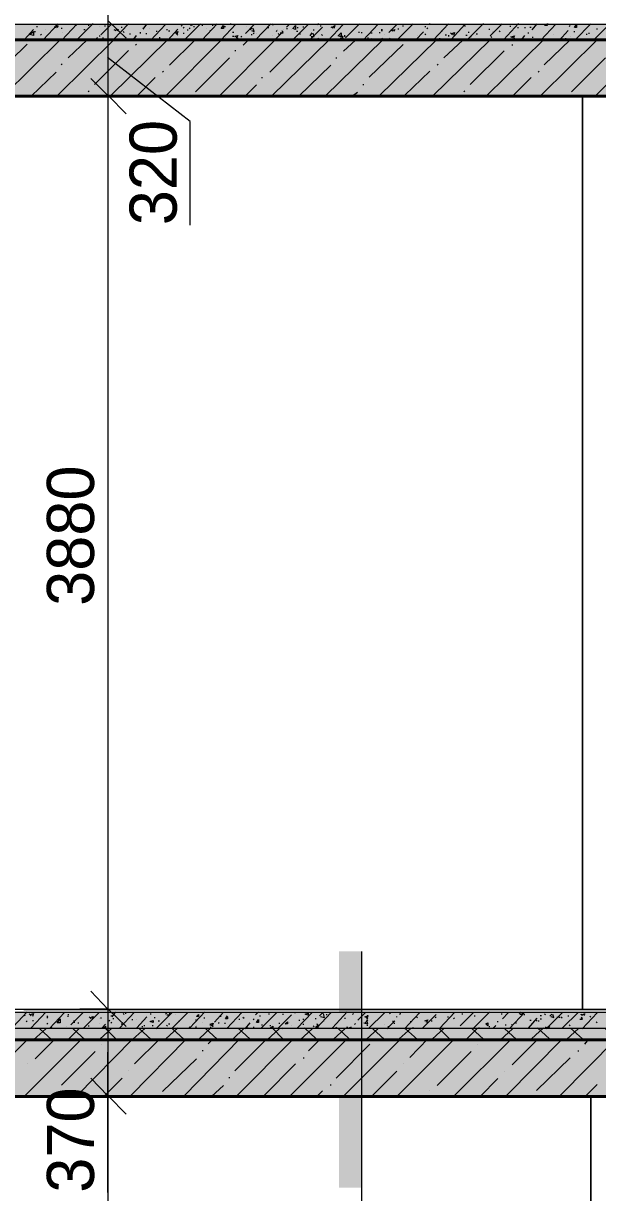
# Model space of a CAD drawing. Header units: millimetres. Extents: x -136833 to 49383, y -8033 to 344618.
# Drawn here: x -14757 to -12317, y 6062 to 11030 of the extents above; entities that cross this region are included whole.
import ezdxf

# ---------------------------------------------------------------- set-up
doc = ezdxf.new("R2010")
doc.units = ezdxf.units.MM
doc.layers.add('PDF _Геометрия', color=7, linetype='Continuous', true_color=0x1d1d1d)
doc.layers.add('PDF _Сплошная заливка', color=7, linetype='Continuous', true_color=0xffffff)
doc.layers.add('PDF _Текст', color=7, linetype='Continuous')

msp = doc.modelspace()

# ---------------------------------------------------------------- hatches: boundary and pattern name
at = {"layer": 'PDF _Сплошная заливка', "transparency": 33554559}
h = msp.add_hatch(color=256, dxfattribs=at)
h.paths.add_polyline_path([(-93497.20220924454, 10725.48904015156), (-93497.20220924454, 10959.75399486602), (-103545.282744791, 10959.75399486602), (-103545.282744791, 10725.48904015156)])
h.paths.add_polyline_path([(-5796.461175737481, 10725.48904015156), (-5796.461175737495, 10959.75399486602), (-26352.24833949412, 10959.75399486602), (-26352.24833949412, 10725.48904015156)])
h.paths.add_polyline_path([(-26398.81210778105, 10725.48904015156), (-26398.81210778105, 10959.75399486602), (-26648.56322859276, 10959.75399486602), (-26648.56322859276, 10725.48904015156)])
h.paths.add_polyline_path([(-77398.8375915002, 10725.48904015156), (-77398.8375915002, 10959.75399486602), (-79968.31098696977, 10959.75399486602), (-79968.31098696977, 10725.48904015156)])
h = msp.add_hatch(color=256, dxfattribs=at)
h.paths.add_polyline_path([(-90915.02960424215, 6475.486916508305), (-90915.02960424215, 6713.811824829018), (-103545.282744791, 6713.811824829018), (-103545.282744791, 6475.486916508305)])
h.paths.add_polyline_path([(-5796.461175737481, 6475.486916508305), (-5796.461175737495, 6713.811824829018), (-26352.24833949412, 6713.811824829018), (-26352.24833949412, 6475.486916508305)])
h.paths.add_polyline_path([(-26398.81210778105, 6475.486916508305), (-26398.81210778105, 6713.811824829018), (-50899.8203663938, 6713.811824829018), (-50899.8203663938, 6475.486916508305)])
h.paths.add_polyline_path([(-50950.617204525, 6475.486916508305), (-50950.617204525, 6713.811824829018), (-77648.5887123119, 6713.811824829018), (-77648.5887123119, 6475.486916508305)])
h.paths.add_polyline_path([(-79718.55986615806, 6475.486916508305), (-79718.55986615806, 6713.811824829018), (-80167.26526965029, 6713.811824829018), (-80167.26526965029, 6475.486916508305)])
h.paths.add_polyline_path([(-80366.21955233079, 6475.486916508305), (-80366.21955233079, 6713.811824829018), (-82698.64103652147, 6713.811824829018), (-82698.64103652147, 6475.486916508305)])
h.paths.add_polyline_path([(-82897.59531920198, 6475.486916508305), (-82897.59531920198, 6713.811824829018), (-83397.0975608254, 6713.811824829018), (-83397.0975608254, 6475.486916508305)])

# ---------------------------------------------------------------- linework, layer by layer
at = {"layer": 'PDF _Геометрия', "color": 7, "lineweight": 9}
for points in [[(-14398.37561061249, 19481.86737109173), (-14398.37561061249, 19122.01296553722), (-14398.37561061249, 18542.1067494485), (-14398.37561061249, 15841.27681502598), (-14398.37561061249, 15240.15517288508), (-14398.37561061249, 14922.65332923824), (-14398.37561061249, 14342.75067742715), (-14398.37561061249, 11641.91718601589), (-14398.37561061249, 11040.79553658609), (-14398.37561061249, 10723.36487644737), (-14398.37561061249, 6841.507083795233), (-14398.37561061249, 6473.203517996056), (-14398.37561061249, 3222.057220573687)], [(-17691.74316777036, 10958.20258426342), (-8844.40926445859, 10958.20258426342), (-8844.40926445859, 14920.58520309726), (-11841.33251712135, 14920.58520309726)], [(-8844.40926445859, 11025.8784398766), (-17691.74316777036, 11025.8784398766)], [(-14047.41407215095, 10173.25260315771), (-14047.41407215095, 10613.48546804276), (-14399.04350862979, 10884.40733177868)], [(-12046.93330292017, 10722.2285155843), (-12046.93330292017, 6713.368080518793), (-14794.23062071243, 6713.368080518793)], [(-14755.38412189177, 6839.774815874042), (-12380.34676445862, 6839.774815874042), (-12380.34676445862, 10721.67126576134), (-12380.34676445862, 6839.774815874042)], [(-12380.34676445862, 10721.67126576134), (-14755.38412189177, 10721.67126576134)], [(-14398.37561061249, 10723.36487644737), (-14517.18344408248, 10723.36487644737)], [(-14398.87002498837, 10723.60698317693), (-14293.08714907402, 10723.60698317693)], [(-12379.84896656859, 10721.36979467559), (-12362.79868753554, 10721.36979467559)], [(-12365.89581113581, 6841.052445730881), (-12082.02945676631, 6841.052445730881), (-12082.02945676631, 10722.94682547316), (-12365.89581113581, 10722.94682547316)], [(-28817.1400719479, -4414.415257191413), (-13319.16887984326, -4414.415257191413), (-13319.16887984326, -2412.357252406582), (-13319.16887984326, 7087.154174144213)], [(-12046.93330292017, 6713.368080518793), (-12046.93330292017, 6759.897995386224), (-12046.93330292017, 6827.616797725233), (-12046.93330292017, 6840.327231271252), (-14794.23062071243, 6840.327231271252)], [(-12046.93330292017, 6827.616797725233), (-14794.23062071243, 6827.616797725233)], [(-14398.37561061249, 6841.507083795233), (-14517.18344408248, 6841.507083795233)], [(-14398.87002498837, 6841.814304738763), (-14293.08714907402, 6841.814304738763)], [(-12362.79868753554, 6839.365692570646), (-12379.84896656859, 6839.365692570646)], [(-12046.93330292017, 6759.897995386224), (-14794.23062071243, 6759.897995386224)], [(-14398.37561061249, 6062.547397578107), (-14398.37561061249, 6507.092684415219), (-14398.37561061249, 6659.433781341565)], [(-12345.25061061248, 3338.090796730204), (-12345.25061061248, 6470.728521000775), (-12345.25061061248, 3338.090796730204), (-17692.11041565156, 3338.090796730204)], [(-12345.25061061248, 6470.728521000775), (-14593.44061833373, 6470.728521000775)], [(-14398.37561061249, 6473.203517996056), (-14517.18344408248, 6473.203517996056)], [(-14398.87002498837, 6473.547687894764), (-14293.08714907402, 6473.547687894764)]]:
    msp.add_lwpolyline(points, dxfattribs=at)
at = {"layer": 'PDF _Геометрия', "lineweight": 9}
for points in [[(-14527.54429235734, 10961.56498326271), (-14459.79387984326, 11029.31538849166)], [(-14374.0970077816, 10961.05263146599), (-14310.6352259971, 11028.7456728319)], [(-14047.41463653692, 11023.92888391834), (-14038.6400336894, 11023.92888391834), (-14038.6400336894, 11028.16982315787)], [(-13997.01473070589, 10960.76676311772), (-13933.35157215095, 11028.45308700281)], [(-13876.32316537488, 11029.59246532229), (-13871.93330292018, 11025.34559338908)], [(-13769.01149340434, 10960.96592382931), (-13705.22657215095, 11028.71011368227)], [(-13700.84885134954, 11024.30068068741), (-13696.4525336894, 11028.5538048933)], [(-13507.82710592166, 11025.22916741073), (-13503.42368753556, 11029.48915371943)], [(-13387.51215731044, 10969.16547735068), (-13327.94291830478, 11028.44743167209)], [(-13167.61026775406, 10960.99149930093), (-13099.81791830478, 11028.71189459138)], [(-13029.62561061248, 11025.43366581129), (-13029.62561061248, 11029.6313139429)], [(-13014.10484307504, 10960.41724461898), (-12950.65926445863, 11028.14248110734)], [(-12869.46133904353, 10962.18459305901), (-12801.50061061248, 11029.92169849818)], [(-12773.54004808651, 10977.59368222932), (-12722.53426445863, 11028.37568881418)], [(-12715.94492263453, 10961.6428733767), (-12652.34195676632, 11029.39166165478)], [(-12412.7230277327, 10960.35984809016), (-12345.25061061248, 11028.12915660225)], [(-14752.04398487271, 10961.83754807099), (-14714.24099522788, 11004.14849876914)], [(-14709.82615699524, 10995.5473049735), (-14705.46695676634, 10995.5473049735)], [(-14701.05244129398, 11016.53919330238), (-14696.69291830481, 11016.53919330238)], [(-14683.50500989144, 10980.00876044553), (-14679.14484138171, 10984.22690565145)], [(-14672.25508732979, 10959.80139823764), (-14608.95253368941, 11027.54486845743)], [(-14661.59676445865, 11003.17234885606), (-14661.59676445865, 11003.17234885606)], [(-14626.45853593296, 11017.29346440983), (-14617.72657215095, 11013.07313347466)], [(-14622.08899998257, 11025.36467143923), (-14617.72657215095, 11025.36467143923)], [(-14621.32313977196, 11014.81188156798), (-14608.95253368941, 11019.10357481703), (-14613.3152842813, 11010.59123838577)], [(-14595.76785287875, 11010.27612843295), (-14591.40445676632, 11010.27612843295)], [(-14593.33088980232, 10958.25043050438), (-14529.98618753557, 11026.03190014113)], [(-14591.40445676632, 10993.31998987124), (-14591.40445676632, 10993.31998987124)], [(-14534.35184296989, 11024.06948156415), (-14529.98618753557, 11024.06948156415)], [(-14499.25698016482, 11004.18267930093), (-14494.89003368941, 11004.18267930093)], [(-14481.7095487623, 11023.11931061544), (-14477.34195676635, 11023.11931061544)], [(-14433.47176445863, 11018.03175274066), (-14433.47176445863, 11018.03175274066)], [(-14427.48630667968, 10981.18766028818), (-14380.82753368941, 11027.76812422835)], [(-14411.51982315216, 11019.79596947983), (-14407.14964907402, 11019.79596947983)], [(-14372.03015589529, 11004.3869503414), (-14363.27945676632, 11000.15756424218)], [(-14366.90256486059, 11001.9125938364), (-14354.50541830479, 11006.14229218264), (-14358.87752894455, 10997.68289549015)], [(-14341.33009754203, 11014.26366533892), (-14336.95734138171, 11014.26366533892)], [(-14332.55638184077, 10995.23942628604), (-14328.18330292018, 10991.00879119869)], [(-14306.23523473697, 10986.23306161464), (-14301.86118753557, 10986.23306161464)], [(-14292.31947818397, 10958.03315628453), (-14275.53907215093, 10979.19569913236)], [(-14262.36665623063, 10991.55725243066), (-14257.99099522787, 10991.55725243066)], [(-14262.36665623063, 10989.6616038396), (-14257.99099522787, 10989.6616038396)], [(-14249.21695676632, 11012.9566342573), (-14249.21695676632, 11012.9566342573)], [(-14248.45547562401, 11006.06298853553), (-14231.66887984326, 11027.23333755926)], [(-14236.04550912684, 10987.23064124141), (-14231.66887984326, 10987.23064124141)], [(-14222.89484138171, 11010.16920309973), (-14222.89484138171, 11010.16920309973)], [(-14216.24861272666, 10957.99336773133), (-14152.70253368941, 11025.70500339966)], [(-14192.17693062048, 10996.75099474218), (-14187.79868753557, 10996.75099474218)], [(-14148.30835211417, 11004.39860291311), (-14143.92849522787, 11004.39860291311)], [(-14142.43871349028, 10959.31342883764), (-14100.05830292018, 11005.86123067573)], [(-14139.53463641289, 10998.07084657689), (-14135.15445676634, 10998.07084657689)], [(-14112.48198994917, 10991.24680464929), (-14100.05830292018, 10995.48555815958), (-14104.43977360782, 10982.76929762874)], [(-14108.82838344257, 10988.90621663461), (-14100.05830292018, 10980.50720369624)], [(-14091.28426445863, 11026.86748990316), (-14091.28426445863, 11026.86748990316)], [(-14086.89234220529, 11018.20188906759), (-14082.51022599712, 11022.44126707194)], [(-14078.11862650403, 11009.60709536834), (-14073.73618753557, 11013.84679292855)], [(-14078.11862650403, 10988.41577752741), (-14073.73618753557, 10988.41577752741)], [(-14071.55460131631, 10959.80417395478), (-14003.54387984326, 11027.52207753673)], [(-14060.57119510148, 11003.0951440483), (-14056.18811061248, 11003.0951440483)], [(-14051.79747940021, 11007.1499501652), (-14047.41407215095, 11011.3905771577)], [(-14043.02376369896, 11021.66561621758), (-14038.6400336894, 11025.82802089916)], [(-14034.25004799769, 11017.24129467906), (-14029.86599522787, 11017.24129467906)], [(-13999.15518519263, 11023.09970412647), (-13994.76984138173, 11023.09970412647)], [(-13977.22176445863, 11008.11186279004), (-13977.22176445863, 11008.11186279004)], [(-13964.06032238755, 10999.34517374624), (-13959.67368753556, 10999.34517374624)], [(-13955.28660668628, 11022.2875349667), (-13950.89964907402, 11022.2875349667)], [(-13918.09053317845, 10959.25652850813), (-13854.38522599709, 11026.98766458352)], [(-13902.64431247869, 11017.00224371561), (-13898.25541830479, 11017.00224371561)], [(-13867.54944967362, 10993.25768575301), (-13863.15926445863, 10993.25768575301)], [(-13813.52138225315, 10987.33166476881), (-13775.41887984324, 11025.4341671787)], [(-13810.5150336894, 11015.75271175987), (-13810.5150336894, 11015.75271175987)], [(-13792.98625649929, 11002.51529347357), (-13784.19291830479, 11011.0152822807)], [(-13788.58600836222, 10983.3187671673), (-13784.19291830479, 10983.3187671673)], [(-13787.87642885532, 11000.08259204775), (-13775.41887984324, 10995.83227807001), (-13779.81229266095, 11008.5044973234)], [(-13779.81229266095, 10985.42833296327), (-13775.41887984324, 10989.67863961387)], [(-13766.64484138173, 10987.16679756957), (-13766.64484138173, 10987.16679756957)], [(-13718.39628275207, 11011.92871727884), (-13714.00061061249, 11011.92871727884)], [(-13696.4525336894, 11026.27688233144), (-13696.4525336894, 11022.02376545751)], [(-13696.4525336894, 10979.72170624505), (-13696.4525336894, 10979.72170624505)], [(-13690.69288880975, 10957.82423343996), (-13661.35637984324, 10987.45440086121)], [(-13683.30141994702, 10996.26853948729), (-13678.90445676634, 11000.52228085529)], [(-13678.90445676634, 11002.79953774248), (-13678.90445676634, 11002.79953774248)], [(-13674.52770424575, 10987.68258077486), (-13670.13041830479, 10983.42852715982)], [(-13665.052703036, 10989.64072697213), (-13652.58234138171, 10989.64072697213), (-13656.98027284321, 10998.07846018149)], [(-13661.38537027291, 10987.29850422168), (-13652.58234138171, 10995.80786777454)], [(-13652.58234138171, 11002.33313829058), (-13652.58234138171, 11002.33313829058)], [(-13639.43284144068, 11008.55899607801), (-13635.03426445863, 11008.55899607801)], [(-13638.73333321759, 11014.49640884366), (-13626.2602259971, 11027.18444707045)], [(-13617.48618753556, 11005.90505143467), (-13617.48618753556, 11005.90505143467)], [(-13614.8336608199, 10957.95866440734), (-13547.29387984324, 11025.72068325933)], [(-13595.56426293436, 10996.94725528524), (-13591.16407215095, 10996.94725528524)], [(-13591.16407215095, 11009.63901734745), (-13591.16407215095, 11013.82421404406)], [(-13582.3900336894, 10986.37680242138), (-13582.3900336894, 10982.119626336)], [(-13569.24311583054, 11015.66035821621), (-13564.84195676632, 11015.66035821621)], [(-13540.96230760989, 10959.13845848059), (-13485.87561061246, 11014.15342525361)], [(-13538.55787646164, 10976.89857840398), (-13529.74580292018, 10989.60403050905)], [(-13533.45585394392, 10974.40745195816), (-13520.97176445863, 10974.40745195816), (-13525.37453732423, 10987.10666903393)], [(-13525.37453732423, 11002.086144582), (-13520.97176445863, 11002.086144582)], [(-13494.64964907401, 11020.82815244798), (-13494.64964907401, 11016.64674694988)], [(-13490.27967451913, 10982.57181789589), (-13485.87561061246, 10978.31120709311)], [(-13461.34472373582, 10957.44000311881), (-13398.1352259971, 11025.14293759903)], [(-13450.82395231073, 11015.59770707509), (-13442.00541830479, 11011.40728419836)], [(-13445.72462121585, 11013.10740376648), (-13433.23137984324, 11021.63237233648), (-13437.63738031154, 11008.91667389907)], [(-13424.45734138171, 10996.0708182197), (-13424.45734138171, 10996.0708182197)], [(-13411.31623320773, 10974.56001824183), (-13406.90926445862, 10978.74448838778)], [(-13393.7688018052, 10978.84534617198), (-13389.36118753556, 10978.84534617198)], [(-13332.35279189634, 10992.26346161784), (-13327.94291830478, 10992.26346161784)], [(-13319.16887984326, 10987.86754039083), (-13319.16887984326, 10992.13408388729)], [(-13312.26476351556, 10959.18476212932), (-13248.97657215093, 11026.97198440788)], [(-13279.71049768875, 10989.36334397279), (-13275.29868753556, 10989.36334397279)], [(-13244.61563488368, 10990.93557147899), (-13240.2025336894, 10990.93557147899)], [(-13235.84191918241, 11003.47102619862), (-13231.42849522787, 11003.47102619862)], [(-13235.84191918241, 10999.2732429059), (-13231.42849522787, 10999.2732429059)], [(-13222.65445676632, 10982.15109783983), (-13222.65445676632, 10982.15109783983)], [(-13203.88299398331, 10991.59910879275), (-13170.01022599709, 11025.39996467091)], [(-13196.39557227306, 11002.6571296142), (-13187.55830292017, 10998.45781137074)], [(-13191.30404630442, 11000.18082222919), (-13178.78426445862, 11004.45236167823), (-13183.19962497479, 10995.9883839989)], [(-13165.65219357227, 11006.35551952957), (-13161.23618753556, 11006.35551952957)], [(-13143.68811061248, 11016.80759856347), (-13143.68811061248, 11021.08038700064)], [(-13143.68811061248, 10984.91273750949), (-13143.68811061248, 10984.91273750949)], [(-13089.85268066439, 10960.14136510602), (-13055.9477259971, 10993.97433196145)], [(-13082.26984138171, 10979.48379747088), (-13082.26984138171, 10979.48379747088)], [(-13051.59388945581, 11016.93927176388), (-13047.17368753556, 11016.93927176388)], [(-13051.59388945581, 10985.38591723794), (-13047.17368753556, 10981.10969408338)], [(-13042.82017375453, 11006.36552504255), (-13038.39964907402, 11010.57006211854)], [(-13007.72531094946, 11026.81728278592), (-13003.30349522787, 11026.81728278592)], [(-12981.40416384567, 10996.72240544271), (-12976.98137984326, 10996.72240544271)], [(-12963.85673244314, 10981.76554067949), (-12959.43330292017, 10981.76554067949)], [(-12950.65926445863, 10979.30826466298), (-12950.65926445863, 10975.02860679101)], [(-12941.2249877697, 10989.72878707842), (-12933.11118753554, 10981.24748546817)], [(-12939.52323331188, 10961.39945407789), (-12880.46695676632, 11024.88207237086)], [(-12936.88347139301, 10987.27363265993), (-12924.33714907402, 10991.47495836893), (-12928.76186963807, 10978.78451009896)], [(-12880.46695676632, 11020.67921433796), (-12880.46695676632, 11016.3970584897)], [(-12876.11957543045, 10980.05485792536), (-12871.69291830478, 10980.05485792536)], [(-12867.34585972918, 10992.58511628635), (-12862.91887984324, 10992.58511628635)], [(-12832.25099692412, 10985.79844086181), (-12827.82272599709, 10985.79844086181)], [(-12779.60870271652, 11005.9577826393), (-12775.17849522785, 11005.9577826393)], [(-12762.06127131399, 10992.9285628684), (-12757.63041830478, 10992.9285628684)], [(-12735.74012421019, 10998.96322423477), (-12731.30830292017, 10994.67576018693)], [(-12687.43811061248, 11015.05059797949), (-12687.43811061248, 11019.26742205529)], [(-12656.7766828988, 11012.45446458526), (-12652.34195676632, 11012.45446458526)], [(-12626.0198413817, 11013.86386450951), (-12626.0198413817, 11009.6448914989)], [(-12612.90810439245, 10990.40977240952), (-12608.47176445863, 10990.40977240952)], [(-12604.13438869119, 11013.35077508799), (-12599.69772599709, 11013.35077508799)], [(-12594.84104048584, 11002.48677193552), (-12573.37561061248, 11027.86946249397)], [(-12558.09555298953, 10958.64303875171), (-12494.40926445863, 11026.40102866643)], [(-12542.71837878232, 11022.9463791194), (-12538.27945676631, 11027.233479844)], [(-12542.0929241167, 11022.80138249744), (-12529.50541830479, 11022.80138249744), (-12529.50541830479, 11027.0237324056)], [(-12538.27945676631, 11022.9463791194), (-12538.27945676631, 11022.9463791194)], [(-12503.18330292018, 10984.18021574372), (-12503.18330292018, 10984.18021574372)], [(-12479.54777565309, 10957.66682693159), (-12441.7650336894, 10999.97163561118)], [(-12437.43379036713, 11017.09709787046), (-12432.99099522785, 11021.32282467618)], [(-12415.44291830479, 10993.27437218168), (-12415.44291830479, 10997.50071296879)], [(-12362.79868753554, 10981.89512688657), (-12362.79868753554, 10986.11606634168)], [(-12354.02464907401, 10990.21766144568), (-12354.02464907401, 10985.91677077528)], [(-12333.80076519075, 10958.93287947483), (-12266.28426445863, 11026.60154371168)], [(-12318.92849522785, 11004.17433997247), (-12318.92849522785, 11008.40405765712)], [(-14884.4664745152, 10801.50614286046), (-14740.56311061249, 10941.19354728649)], [(-14841.76073647322, 10722.57690984073), (-14600.17849522787, 10959.63974146984)], [(-14613.36706157408, 10722.81591898592), (-14372.05349522787, 10959.90041147996)], [(-14566.23480864223, 10883.5635609105), (-14486.11599522787, 10959.74898488143)], [(-14521.21214907402, 10960.42728161353), (-14525.57812726861, 10964.6510472661)], [(-14521.21214907402, 10958.09496971117), (-14521.21214907402, 10962.31873536373)], [(-14446.61468595723, 10965.49300766312), (-14442.24580292018, 10969.71958353902)], [(-14433.47176445863, 10978.02573783656), (-14433.47176445863, 10973.79884971363)], [(-14420.29353885344, 10969.21473807807), (-14415.92368753557, 10969.21473807807)], [(-14407.14964907402, 10958.21491668692), (-14407.14964907402, 10958.21491668692)], [(-14384.97770771019, 10723.10318572591), (-14143.92849522787, 10960.13633571521)], [(-14319.40926445865, 10971.54765133904), (-14319.40926445865, 10971.54765133904)], [(-14279.91408763317, 10936.87773476931), (-14275.53907215093, 10941.11024333888)], [(-14179.02464907402, 10971.21710533555), (-14179.02464907402, 10966.98116204858)], [(-14152.92630721633, 10721.02052017372), (-13915.80349522787, 10958.06471665268)], [(-14135.88302492937, 10852.14661881778), (-14029.86599522787, 10957.94229958432)], [(-13959.67368753556, 10965.47375732585), (-13959.67368753556, 10965.47375732585)], [(-13924.51721551774, 10721.31341331485), (-13687.67849522788, 10958.37411075224)], [(-13898.25541830479, 10970.44705950759), (-13898.25541830479, 10970.44705950759)], [(-13867.54944967362, 10976.34044588852), (-13863.15926445863, 10976.34044588852)], [(-13858.77573397236, 10976.16786555427), (-13854.38522599709, 10976.16786555427)], [(-13858.06141503777, 10974.09374282418), (-13845.61118753557, 10978.27003680647), (-13850.00201827109, 10969.84593414985)], [(-13854.40000340494, 10971.74814733547), (-13845.61118753557, 10967.50749305949)], [(-13832.45458686857, 10971.41290086103), (-13828.06311061248, 10975.66134135331)], [(-13822.98785210085, 10937.05966143434), (-13801.74099522785, 10958.23497733089)], [(-13806.13343976474, 10964.75210682251), (-13801.74099522785, 10960.50273691301)], [(-13709.396931843, 10822.99461641952), (-13573.61599522785, 10958.48168639027)], [(-13700.51751806235, 10721.56782914083), (-13459.55349522785, 10958.63618990523)], [(-13595.56426293436, 10961.1365583133), (-13591.16407215095, 10965.3862525021), (-13591.16407215095, 10961.1365583133)], [(-13507.82710592166, 10963.68884550818), (-13503.42368753556, 10967.94883181688)], [(-13472.85156441299, 10721.78083015524), (-13231.42849522787, 10958.86235069945)], [(-13455.18481171409, 10966.87426022008), (-13450.77945676634, 10966.87426022008)], [(-13410.63212812461, 10968.17830031434), (-13398.1352259971, 10963.98634248418), (-13402.54251750647, 10976.69858564118)], [(-13406.95699023527, 10965.8956942221), (-13398.1352259971, 10974.35137797513)], [(-13396.23305830243, 10912.145539016), (-13345.49099522787, 10958.76561665088)], [(-13393.7688018052, 10976.49079221775), (-13389.36118753556, 10972.30570914225)], [(-13292.84676445865, 10970.4126328904), (-13292.84676445865, 10966.22417870229)], [(-13287.32288821985, 10800.91664632154), (-13143.68811061248, 10940.64549344551)], [(-13279.71049768875, 10961.99430025626), (-13275.29868753556, 10966.26240498789), (-13275.29868753556, 10961.99430025626)], [(-13244.45103695965, 10722.03588597359), (-13003.30349522787, 10959.12169400067)], [(-13240.26253434854, 10958.86235069945), (-13231.42849522787, 10967.32980731948)], [(-13200.74705637734, 10966.69553567914), (-13196.33234138171, 10962.42462072419)], [(-13191.97334067606, 10964.58998781844), (-13187.55830292017, 10964.58998781844)], [(-13108.59195676632, 10965.38000912778), (-13108.59195676632, 10961.10597170247)], [(-13047.17368753556, 10966.15010792617), (-13047.17368753556, 10966.15010792617)], [(-13016.78368922863, 10722.30888082277), (-12775.17849522785, 10959.40449274405)], [(-12990.17787954693, 10965.32721966462), (-12985.75541830478, 10965.32721966462)], [(-12969.7021908844, 10883.032316831), (-12889.24099522787, 10959.28374919756)], [(-12858.57214402793, 10975.51118724336), (-12854.1448413817, 10971.3001959906)], [(-12836.59676445863, 10977.46665385522), (-12836.59676445863, 10977.46665385522)], [(-12788.38241841779, 10959.57308556527), (-12783.95253368939, 10963.7793147108)], [(-12788.37175470067, 10722.53940329702), (-12547.05349522785, 10959.64315907516)], [(-12770.83498701526, 10974.17338436327), (-12766.40445676632, 10969.95933059267)], [(-12686.79503755922, 10974.82357955278), (-12678.66407215093, 10970.60645588069)], [(-12682.46289648161, 10972.37499121612), (-12669.8900336894, 10976.59242187834), (-12674.32411430133, 10968.16477802841)], [(-12678.66407215093, 10936.37117905287), (-12678.66407215093, 10940.58831011935)], [(-12674.32411430133, 10970.45403375177), (-12669.8900336894, 10966.16438397468)], [(-12638.59728011758, 10961.11952246258), (-12626.0198413817, 10978.05319011107)], [(-12595.36067298992, 10970.88275219817), (-12590.92368753554, 10970.88275219817)], [(-12577.8132415874, 10964.36938177484), (-12573.37561061248, 10960.15579747453)], [(-12559.96425059595, 10722.79696421531), (-12318.92849522785, 10959.89995794936)], [(-12543.39524984674, 10853.94366739253), (-12432.99099522785, 10959.7531731111)], [(-12472.52865317218, 10966.59732070369), (-12468.08714907401, 10966.59732070369)], [(-12454.98122176965, 10966.2455298485), (-12450.53907215093, 10966.2455298485)], [(-12432.99099522785, 10974.71686196562), (-12432.99099522785, 10974.71686196562)], [(-12423.59164078975, 10959.40578420393), (-12415.44291830479, 10963.63211758046), (-12415.44291830479, 10959.40578420393)], [(-12327.83871826623, 10720.76430437151), (-12090.80349522785, 10957.87208604884)], [(-14454.33424380094, 10770.52481395853), (-14310.6352259971, 10914.44465922448)], [(-14024.92597042253, 10739.57371234364), (-13880.7073413817, 10883.57072273768)], [(-13858.77573397236, 10914.95813954019), (-13854.38522599709, 10914.95813954019)], [(-13428.86366461027, 10884.07550613658), (-13424.45734138171, 10884.07550613658)], [(-12857.90933450936, 10770.00746751296), (-12713.76022599709, 10913.94000492615)], [(-12427.75681769442, 10739.06731547873), (-12283.8323413817, 10883.06424220938)], [(-14595.76785287875, 10853.60595425326), (-14591.40445676632, 10857.89828250909)], [(-13585.96797717254, 10721.4083048401), (-13450.77945676634, 10852.62913383302)], [(-12998.9515952482, 10853.11439107546), (-12994.52945676632, 10857.39248771226)], [(-14723.22065839448, 10720.59845496872), (-14617.72657215095, 10822.16351218873)], [(-14272.50901638504, 10724.09821266407), (-14196.57272599709, 10800.32683947773)], [(-14165.8557835167, 10822.71332280754), (-14161.47657215096, 10826.94989789201)], [(-13744.71742985587, 10800.8102293421), (-13740.3227259971, 10800.8102293421)], [(-13135.79801912968, 10724.83745069252), (-13029.62561061248, 10826.43780129653)], [(-12675.90865778751, 10723.59461195497), (-12599.69772599709, 10799.73328257541)], [(-12569.03952588612, 10822.19558371944), (-12564.60157215093, 10826.40947448454)], [(-14481.7095487623, 10739.47462546291), (-14477.34195676635, 10743.69995235065)], [(-13813.54478059139, 10722.78397082035), (-13766.64484138173, 10769.39051021024)], [(-13358.04655913232, 10721.54350441754), (-13336.71695676632, 10738.45636369745)], [(-13314.80536049382, 10769.86306681508), (-13310.39484138171, 10769.86306681508)], [(-12884.89329113174, 10738.97961623629), (-12880.46695676632, 10743.18247426921)], [(-14800.16145742238, 6767.371469161445), (-14740.56311061249, 6830.823804047995)], [(-14753.69473550157, 6817.633545158006), (-14749.33714907402, 6813.346931963099)], [(-14731.73924491405, 6822.024559611656), (-14723.01503368941, 6813.520409935864)], [(-14726.60061904568, 6819.367944152099), (-14714.24099522788, 6823.584840369881), (-14718.5998726965, 6810.934151716544)], [(-14724.87121901478, 6761.475489590835), (-14661.59676445865, 6829.259915269517)], [(-14657.18386278764, 6813.879495299479), (-14652.8227259971, 6809.660413352444)], [(-14657.18386278764, 6803.622998860773), (-14652.8227259971, 6807.913111866198)], [(-14645.94702148731, 6759.854775336179), (-14582.63041830481, 6827.613280727276)], [(-14569.44670577497, 6812.787278063829), (-14565.08234138171, 6812.787278063829)], [(-14565.08234138171, 6817.002371207011), (-14565.08234138171, 6821.2245756244)], [(-14554.64123561249, 6775.190912956949), (-14503.66407215096, 6826.018735176888)], [(-14501.23719479729, 6761.760855820266), (-14433.47176445863, 6829.533398034909)], [(-14477.3108648764, 6809.049342344896), (-14468.56791830481, 6800.598064075343)], [(-14472.18004413426, 6806.408060114502), (-14459.79387984326, 6810.634011496323), (-14464.16211735978, 6797.956157350879)], [(-14468.56791830481, 6806.57372030703), (-14468.56791830481, 6806.57372030703)], [(-14429.06725455468, 6805.688703170649), (-14424.6977259971, 6805.688703170649)], [(-14385.19867604837, 6813.279462486626), (-14380.82753368941, 6813.279462486626)], [(-14380.04748330395, 6809.397534169707), (-14363.27945676632, 6830.54446466575)], [(-14347.78894193908, 6761.19736590007), (-14284.31311061248, 6828.905400845114)], [(-14332.55638184077, 6823.077368378988), (-14328.18330292018, 6818.846733291633)], [(-14323.78266613951, 6825.41068826496), (-14319.40926445865, 6825.41068826496)], [(-14274.00246123043, 6762.56184253532), (-14231.66887984326, 6809.129486428084)], [(-14218.49807772427, 6821.479345883844), (-14214.12080292018, 6821.479345883844)], [(-14200.95064632175, 6805.935506645164), (-14196.57272599709, 6805.935506645164)], [(-14194.32105659659, 6757.927561088855), (-14126.38041830479, 6825.725513742999)], [(-14152.69534551802, 6820.07759458929), (-14143.92849522787, 6828.551979139486)], [(-14147.5744830404, 6817.386504634801), (-14135.15445676634, 6817.386504634801), (-14135.15445676634, 6825.861513679077)], [(-14124.16879643644, 6761.451713810687), (-14056.18811061248, 6829.218241364367)], [(-14108.83234138173, 6819.326366141267), (-14108.83234138173, 6819.326366141267)], [(-14049.6308623909, 6762.463880234415), (-13985.99580292018, 6830.198898577451)], [(-13945.08997140544, 6786.24670997898), (-13907.02945676634, 6828.624325456944)], [(-13920.19174388122, 6811.831816199813), (-13915.80349522787, 6811.831816199813)], [(-13889.48137984324, 6809.512632177962), (-13889.48137984324, 6801.091618387137), (-13898.26696548038, 6801.091618387137), (-13889.48137984324, 6813.758879617103)], [(-13891.78246733596, 6759.290770958584), (-13828.06311061248, 6827.03684443074)], [(-13823.68087116728, 6808.100760797625), (-13819.28907215095, 6803.859171358245)], [(-13770.33018230971, 6817.768591939596), (-13757.87080292018, 6830.521392701835)], [(-13753.49114555716, 6813.341027099274), (-13749.09676445863, 6813.341027099274)], [(-13746.36995289809, 6761.138168110133), (-13678.90445676634, 6828.897272257774)], [(-13714.00061061249, 6822.907820088109), (-13714.00061061249, 6818.655327708252)], [(-13672.51232751906, 6762.365079318449), (-13617.48618753556, 6817.391219301936)], [(-13652.58234138171, 6817.469529572855), (-13652.58234138171, 6821.645418704881)], [(-13604.33797863561, 6827.259821238368), (-13599.93811061249, 6827.259821238368)], [(-13592.88586510664, 6760.567664604691), (-13529.74580292018, 6828.339628035855)], [(-13510.28765724853, 6763.187233948728), (-13450.77945676634, 6826.74205516014)], [(-13498.36336085267, 6812.946397809247), (-13485.87561061246, 6825.656499993219)], [(-13493.99463159223, 6810.296155973795), (-13477.10157215095, 6806.035232923969), (-13481.50595881788, 6823.007189641977)], [(-13468.3275336894, 6821.018225926477), (-13468.3275336894, 6816.828731367769)], [(-13443.80590488638, 6762.415266459947), (-13380.58714907401, 6830.192720836179)], [(-13398.1352259971, 6812.918096480725), (-13398.1352259971, 6812.918096480725)], [(-13358.67393900015, 6818.740941825225), (-13354.2650336894, 6822.927250759873)], [(-13335.45643242821, 6794.721645280412), (-13301.62080292017, 6828.564461792836)], [(-13305.35464885093, 6809.668794381822), (-13292.84676445865, 6813.936274619385), (-13297.25792909127, 6801.205679782587)], [(-13301.67628125419, 6807.240497942626), (-13292.84676445865, 6798.777383343383)], [(-13292.84676445865, 6811.507978180199), (-13292.84676445865, 6815.696432368309)], [(-13290.37747369372, 6759.271131317209), (-13222.65445676632, 6826.986956507099)], [(-13200.74705637734, 6822.181515909589), (-13196.33234138171, 6826.452430864555)], [(-13170.01022599709, 6807.218789737176), (-13170.01022599709, 6811.418729325192)], [(-13156.878477871, 6819.557920209908), (-13152.46214907401, 6828.030942604092)], [(-13136.87657502113, 6758.685272699719), (-13073.49580292017, 6826.420501819915)], [(-13086.68875226086, 6809.663016228561), (-13082.26984138171, 6805.388042062131)], [(-13062.29948390176, 6759.712029804673), (-13003.30349522787, 6818.931274048703)], [(-13007.72531094946, 6804.477544429053), (-13003.30349522787, 6808.683309465626)], [(-12987.79661480087, 6760.531451304737), (-12924.33714907402, 6828.27151164467)], [(-12985.75541830478, 6829.552680838288), (-12985.75541830478, 6829.552680838288)], [(-12955.08301674186, 6809.414788189318), (-12950.65926445863, 6809.414788189318)], [(-12900.75221071865, 6771.673144825146), (-12845.37080292017, 6826.686783154909)], [(-12893.667006833, 6821.508154770588), (-12889.24099522787, 6821.508154770588)], [(-12843.15408062788, 6762.371933839527), (-12775.17849522785, 6830.123847361195)], [(-12841.0247126254, 6813.815349048738), (-12836.59676445863, 6813.815349048738)], [(-12726.96640850892, 6822.40550706928), (-12722.53426445863, 6822.40550706928)], [(-12721.35239091939, 6800.702138822518), (-12696.21214907401, 6826.138395156549)], [(-12689.63669436034, 6761.843547530028), (-12626.0198413817, 6829.534890118287)], [(-12648.00296719754, 6821.486672321708), (-12643.56791830479, 6829.916163932986)], [(-12647.37040339038, 6821.251725889512), (-12634.79387984324, 6821.251725889512), (-12639.22925149625, 6829.76129067469)], [(-12630.45553579497, 6818.655151687582), (-12626.0198413817, 6818.655151687582)], [(-12560.26581018484, 6815.431557384106), (-12555.8275336894, 6815.431557384106)], [(-12542.71837878232, 6821.72817846457), (-12538.27945676631, 6817.506135547091)], [(-12535.49099168681, 6758.638476650341), (-12468.08714907401, 6826.411241530169)], [(-12520.09955293855, 6812.764424170819), (-12511.9573413817, 6821.210344545257)], [(-12515.77355429828, 6810.174840795472), (-12503.18330292018, 6805.958804776888), (-12507.62351597726, 6818.62137515075)], [(-12490.07608457471, 6808.034468405777), (-12485.63522599709, 6808.034468405777)], [(-12481.30236887345, 6807.818664804666), (-12476.86118753554, 6807.818664804666)], [(-12472.52865317218, 6809.448157914904), (-12468.08714907401, 6805.230896037197)], [(-12465.33786942731, 6762.075011558186), (-12397.8948413817, 6829.822035439033)], [(-12441.7650336894, 6815.615860008157), (-12441.7650336894, 6811.318091808124)], [(-12392.94982847899, 6799.82288165991), (-12380.34676445862, 6799.82288165991), (-12384.79149615951, 6808.270769522579)], [(-12389.12080292015, 6821.1604470353), (-12389.12080292015, 6821.1604470353)], [(-12388.4978545538, 6821.02586095155), (-12380.34676445862, 6816.798292201703)], [(-12388.4978545538, 6797.44849210721), (-12380.34676445862, 6805.90362219418)], [(-12384.17670520618, 6818.445025751175), (-12371.57272599709, 6822.665658741485), (-12376.01778045825, 6814.14475957484)], [(-12382.70736449509, 6758.091951739388), (-12318.92849522785, 6825.803590057146)], [(-12376.01778045825, 6822.665658741485), (-12371.57272599709, 6822.665658741485)], [(-12349.69663335444, 6811.812537635985), (-12345.25061061248, 6807.583748338248)], [(-14744.9210198003, 6787.798294966377), (-14740.56311061249, 6792.014254443048)], [(-14718.5998726965, 6793.995572585242), (-14714.24099522788, 6793.995572585242)], [(-14712.5061040646, 6712.462471975875), (-14661.59676445865, 6759.003892062311)], [(-14635.27464907404, 6711.904759821912), (-14686.19529265592, 6758.45651402575)], [(-14657.18386278764, 6778.244582135371), (-14652.8227259971, 6782.456558067238)], [(-14639.63643138511, 6766.966968480131), (-14635.27464907404, 6762.747262039028)], [(-14617.72657215095, 6787.782040980465), (-14617.72657215095, 6787.782040980465)], [(-14608.95253368941, 6785.783343552303), (-14608.95253368941, 6785.783343552303)], [(-14573.85637984326, 6766.378419943753), (-14573.85637984326, 6766.378419943753)], [(-14567.81579835701, 6712.036301576997), (-14521.21214907402, 6758.632836956253)], [(-14494.89003368941, 6711.51427758332), (-14545.87096514292, 6758.050028680615)], [(-14543.12555867118, 6792.831486514252), (-14538.7602259971, 6792.831486514252)], [(-14543.12555867118, 6786.866475629106), (-14538.7602259971, 6786.866475629106)], [(-14525.57812726861, 6784.046548064723), (-14521.21214907402, 6784.046548064723)], [(-14481.7095487623, 6771.116465865341), (-14477.34195676635, 6771.116465865341)], [(-14433.47176445863, 6801.624545763219), (-14433.47176445863, 6801.624545763219)], [(-14433.47176445863, 6782.966458915448), (-14433.47176445863, 6782.966458915448)], [(-14431.85744903864, 6714.138470046274), (-14380.82753368941, 6760.718933986454)], [(-14423.91148586394, 6761.201022941915), (-14407.14964907402, 6778.183500649263)], [(-14415.89711797076, 6761.201022941915), (-14407.14964907402, 6769.727850921206), (-14407.14964907402, 6761.201022941915)], [(-14363.27945676632, 6716.215732412619), (-14409.94512022001, 6762.810191330632)], [(-14393.97239174964, 6790.473305588373), (-14389.60157215096, 6794.701754946477)], [(-14385.19867604837, 6781.862742012135), (-14380.82753368941, 6786.09150361726)], [(-14376.4249603471, 6802.848070930667), (-14372.05349522787, 6802.848070930667)], [(-14341.33009754203, 6779.182577835371), (-14336.95734138171, 6779.182577835371)], [(-14293.08714907402, 6795.199446304067), (-14293.08714907402, 6799.431330379556)], [(-14291.53312152566, 6713.738080806176), (-14240.44291830481, 6760.302297805499)], [(-14275.53907215093, 6796.649778794498), (-14275.53907215093, 6796.649778794498)], [(-14214.12080292018, 6713.216583362989), (-14265.22231011695, 6759.791095639811)], [(-14253.59294052937, 6768.919667844772), (-14249.21695676632, 6768.919667844772)], [(-14244.8192248281, 6773.003570478627), (-14240.44291830481, 6773.003570478627)], [(-14209.72436202303, 6772.277273491037), (-14205.34676445863, 6772.277273491037)], [(-14183.40321491924, 6792.878895123927), (-14179.02464907402, 6792.878895123927)], [(-14151.20879401267, 6715.792188591063), (-14100.05830292018, 6762.339997736369)], [(-14148.30835211417, 6773.475601471741), (-14143.92849522787, 6769.23840919663)], [(-14139.53463641289, 6779.327427583691), (-14135.15445676634, 6779.327427583691)], [(-14073.73618753557, 6712.822853393084), (-14124.169957569, 6759.380942038214)], [(-14108.83234138173, 6760.066669449122), (-14108.83234138173, 6760.066669449122)], [(-14095.66605790656, 6791.804377975678), (-14091.28426445863, 6791.804377975678)], [(-14051.79747940021, 6767.314488546798), (-14047.41407215095, 6763.073861554291)], [(-14025.47633229643, 6796.394713631001), (-14021.09195676634, 6796.394713631001)], [(-14025.47633229643, 6766.782313618264), (-14021.09195676634, 6766.782313618264)], [(-14021.09195676634, 6773.43028281163), (-14021.09195676634, 6773.43028281163)], [(-14010.15574443086, 6715.4149143475), (-13959.67368753556, 6761.946132803982), (-13959.67368753556, 6766.189882266822)], [(-13994.76984138173, 6785.633603147961), (-13994.76984138173, 6785.633603147961)], [(-13990.38146949136, 6804.813445514596), (-13985.99580292018, 6804.813445514596)], [(-13933.35157215095, 6714.82195940721), (-13983.84477216822, 6761.427761883916)], [(-13964.06032238755, 6774.677381192531), (-13959.67368753556, 6774.677381192531)], [(-13963.33889431146, 6778.725049850917), (-13950.89964907402, 6782.969118877168), (-13955.28660668628, 6770.236926431148)], [(-13959.68071238602, 6776.238634810744), (-13950.89964907402, 6767.750504074605)], [(-13928.9654595825, 6784.215627868766), (-13924.57753368941, 6784.215627868766)], [(-13924.57753368941, 6786.631131643625), (-13924.57753368941, 6786.631131643625)], [(-13902.64431247869, 6781.881121611664), (-13898.25541830479, 6781.881121611664)], [(-13866.16833997038, 6715.007437953182), (-13819.28907215095, 6761.521912132091)], [(-13792.96695676634, 6714.449709109177), (-13843.51958676743, 6761.038827234987)], [(-13841.22830256981, 6799.971027937748), (-13836.83714907402, 6799.971027937748)], [(-13814.21537487503, 6758.549119414455), (-13792.96695676634, 6783.968515892587)], [(-13806.13343976474, 6762.982820383949), (-13801.74099522785, 6762.982820383949)], [(-13801.74099522785, 6775.659396461499), (-13801.74099522785, 6775.659396461499)], [(-13779.81229266095, 6796.285123356372), (-13775.41887984324, 6800.535430006986)], [(-13779.81229266095, 6764.923001282111), (-13775.41887984324, 6764.923001282111)], [(-13744.71742985587, 6775.122985917577), (-13740.3227259971, 6775.122985917577)], [(-13720.73504954176, 6711.978209073143), (-13670.13041830479, 6758.543631517156)], [(-13709.62256705081, 6771.930990802784), (-13705.22657215095, 6771.930990802784)], [(-13708.91831940005, 6761.488077529412), (-13696.4525336894, 6769.994311277259), (-13696.4525336894, 6761.488077529412)], [(-13705.22657215095, 6759.244168392887), (-13705.22657215095, 6759.244168392887)], [(-13652.58234138171, 6714.04644753955), (-13698.78930393695, 6760.62587174487)], [(-13670.13041830479, 6783.917563298596), (-13670.13041830479, 6779.670674599985)], [(-13656.98027284321, 6758.126063705565), (-13652.58234138171, 6762.380749149334)], [(-13626.2602259971, 6785.496145941518), (-13626.2602259971, 6785.496145941518)], [(-13617.48618753556, 6770.798121406847), (-13617.48618753556, 6770.798121406847)], [(-13586.79054723307, 6795.530057966435), (-13582.3900336894, 6795.530057966435)], [(-13580.40986414098, 6711.524049283794), (-13529.74580292018, 6758.144165414628)], [(-13569.24311583054, 6801.146502921675), (-13564.84195676632, 6796.967556481876)], [(-13569.24311583054, 6778.24469321577), (-13564.84195676632, 6778.24469321577)], [(-13512.1977259971, 6716.114113889148), (-13562.86921596588, 6762.669351360421)], [(-13525.37453732423, 6771.348620598198), (-13520.97176445863, 6767.089258783552)], [(-13516.60082162295, 6802.541052884885), (-13512.1977259971, 6802.541052884885)], [(-13515.90960739828, 6766.697793567369), (-13503.42368753556, 6766.697793567369), (-13507.82710592166, 6779.39886521811)], [(-13512.23769921636, 6764.273761349617), (-13503.42368753556, 6776.982007908958)], [(-13477.10157215095, 6791.566738728109), (-13477.10157215095, 6791.566738728109)], [(-13440.0846787402, 6713.607274028597), (-13389.36118753556, 6760.210281111716)], [(-13428.86366461027, 6765.151057693884), (-13424.45734138171, 6760.888261161847)], [(-13371.81311061249, 6715.728370570091), (-13422.5440305651, 6762.266411720498)], [(-13389.36118753556, 6800.718728255009), (-13389.36118753556, 6804.975592029835)], [(-13371.86342057491, 6762.11827819838), (-13363.03907215095, 6766.311456638877)], [(-13349.90022329886, 6776.236751418707), (-13345.49099522787, 6780.430551192984)], [(-13309.7658208403, 6784.286623400919), (-13292.84676445865, 6780.019143163357), (-13297.25792909127, 6797.010038064175)], [(-13305.35464885093, 6781.858326961733), (-13292.84676445865, 6794.509895749085)], [(-13299.75949333941, 6713.241195711115), (-13248.97657215093, 6759.75507542683)], [(-13297.25792909127, 6773.395205005757), (-13292.84676445865, 6773.395205005757)], [(-13222.65445676632, 6712.675157289633), (-13273.44852107677, 6759.271131317209)], [(-13222.65445676632, 6776.200083934163), (-13222.65445676632, 6776.200083934163)], [(-13212.65455654629, 6758.37583943244), (-13178.78426445862, 6792.253318523403)], [(-13205.10637984326, 6765.549716360413), (-13205.10637984326, 6769.820319068339)], [(-13187.55830292017, 6792.383895771044), (-13187.55830292017, 6788.18457016441)], [(-13183.19962497479, 6781.941220617548), (-13178.78426445862, 6781.941220617548)], [(-13159.43430793862, 6715.273400324429), (-13108.59195676632, 6761.841714071427)], [(-13082.26984138171, 6712.310173999595), (-13133.12333567598, 6758.881493975471)], [(-13117.36599522787, 6778.912469578091), (-13117.36599522787, 6778.912469578091)], [(-13113.00989936465, 6789.025748289147), (-13108.59195676632, 6789.025748289147)], [(-13104.23618366338, 6759.204121850645), (-13099.81791830478, 6763.406517364158), (-13099.81791830478, 6759.204121850645)], [(-13050.93407393951, 6792.479739994861), (-13038.39964907402, 6796.684277070836), (-13042.82017375453, 6788.275195546533)], [(-13046.50634647752, 6790.046290954738), (-13038.39964907402, 6785.769748180793)], [(-13020.85157215093, 6789.666344572933), (-13020.85157215093, 6793.943504468606)], [(-13019.10912253785, 6714.841893233476), (-12968.20734138171, 6761.464633635084)], [(-12941.88522599709, 6711.910614937483), (-12988.36686666527, 6758.464304378765)], [(-12928.76186963807, 6800.45484889863), (-12924.33714907402, 6804.663384225873)], [(-12874.34845080685, 6714.45440219702), (-12827.82272599709, 6761.052244112422)], [(-12801.50061061248, 6713.9211538031), (-12852.47296487443, 6760.529184750995)], [(-12823.47728122286, 6762.651506104113), (-12819.04868753556, 6762.651506104113)], [(-12779.60870271652, 6768.43280411571), (-12775.17849522785, 6768.43280411571)], [(-12761.42100593688, 6759.422863095097), (-12748.85637984324, 6772.131832794533)], [(-12748.85637984324, 6767.917157653553), (-12748.85637984324, 6767.917157653553)], [(-12740.08234138171, 6787.113468184137), (-12740.08234138171, 6791.328442925172)], [(-12729.68842764874, 6711.42335064234), (-12678.66407215093, 6758.006723944939)], [(-12661.11599522787, 6713.532375447251), (-12712.14777947364, 6760.122530925483)], [(-12709.41897710638, 6775.509184387446), (-12704.98618753554, 6775.509184387446)], [(-12683.09783000259, 6777.380956688251), (-12678.66407215093, 6773.163825621766)], [(-12665.55039860005, 6783.710104058376), (-12661.11599522787, 6783.710104058376)], [(-12611.11717696376, 6760.744919365548), (-12573.37561061248, 6803.083124480957)], [(-12604.13438869119, 6795.180242778163), (-12599.69772599709, 6795.180242778163)], [(-12598.1335663355, 6716.093828256239), (-12547.05349522785, 6762.655775164739)], [(-12577.8132415874, 6794.641501972369), (-12573.37561061248, 6790.427917672046)], [(-12520.73137984324, 6715.550799088535), (-12571.82259407286, 6762.122903489816)], [(-12569.03952588612, 6792.046793855005), (-12564.60157215093, 6792.046793855005)], [(-12560.26581018484, 6800.924021909651), (-12555.8275336894, 6800.924021909651)], [(-12538.27945676631, 6766.718767293204), (-12538.27945676631, 6762.503957133757)], [(-12533.31980084389, 6763.973929548692), (-12520.73137984324, 6768.196586447543), (-12525.17094737978, 6759.67897157198)], [(-12476.70545681307, 6473.485872197657), (-12239.96214907401, 6714.751552504294), (-12286.7150767673, 6761.359526792902)], [(-12449.03805684717, 6713.088701982803), (-12397.8948413817, 6759.708208017069)], [(-12437.43379036713, 6775.54201247334), (-12432.99099522785, 6771.243924616791)], [(-12380.34676445862, 6715.170234126247), (-12431.49740867208, 6761.724126642916)], [(-12323.37548625063, 6787.685468887724), (-12318.92849522785, 6783.455751203071)], [(-14981.85941341578, 6470.259829135394), (-14740.56311061249, 6711.627110428205)], [(-14753.46660481891, 6470.539132847664), (-14512.43811061248, 6711.859194876163)], [(-14707.24933304463, 6631.331553066238), (-14626.50061061249, 6711.717948310013)], [(-14530.18669853722, 6473.547687894764), (-14293.08714907402, 6714.800754560812)], [(-14301.78847034436, 6473.815914114878), (-14064.96214907402, 6715.096380383781)], [(-14284.90899162948, 6609.078850769306), (-14179.02464907402, 6714.963193324761)], [(-14074.11692673681, 6474.081438951197), (-13836.83714907402, 6715.316117462223)], [(-13972.1199649398, 6694.072437390799), (-13950.89964907402, 6715.214153559743)], [(-13858.38629519247, 6580.004958851726), (-13722.77464907401, 6715.466273962692)], [(-13850.11406160376, 6474.348478826037), (-13608.71214907402, 6715.599916839456)], [(-13621.71007256836, 6474.606947664593), (-13380.58714907401, 6715.880632692862)], [(-13545.32856779077, 6664.965999736406), (-13494.64964907401, 6715.716636076327)], [(-13394.04411891899, 6474.861081912831), (-13152.46214907401, 6716.148150599379)], [(-13165.64310889892, 6475.100760797609), (-12924.33714907402, 6716.406728001867)], [(-13114.33336956012, 6635.889390221383), (-13038.39964907402, 6716.250838169469)], [(-12928.47560422203, 6470.329113010367), (-12687.43811061248, 6711.662650054258)], [(-12705.12183524673, 6473.231870220999), (-12468.08714907401, 6714.491055236701)], [(-12679.20667319348, 6605.919201506346), (-12573.37561061248, 6711.757494741752)], [(-12371.07616605659, 6693.467665430712), (-12354.02464907401, 6714.668019970361)], [(-14595.27491695741, 6518.387562566692), (-14451.01984138171, 6662.279774768796)], [(-14424.6977259971, 6693.831551471237), (-14424.6977259971, 6693.831551471237)], [(-13994.76984138173, 6662.836757848086), (-13994.76984138173, 6667.079258322784)], [(-13428.27240947307, 6548.864819346586), (-13284.0727259971, 6692.769924949757)], [(-12998.1260051087, 6517.856373991878), (-12854.1448413817, 6661.758222556785)], [(-12827.82272599709, 6693.329946755773), (-12827.82272599709, 6693.329946755773)], [(-12397.8948413817, 6662.314623258447), (-12397.8948413817, 6666.541570615279)], [(-14740.56311061249, 6610.749255607109), (-14740.56311061249, 6610.749255607109)], [(-14165.14091683181, 6491.551896484591), (-14021.09195676634, 6631.287883262204)], [(-13735.6891724341, 6474.15943672587), (-13599.93811061249, 6609.616696560211)], [(-13564.84195676632, 6631.81646811472), (-13564.84195676632, 6636.074268694184)], [(-13143.68811061248, 6610.166280429888), (-13143.68811061248, 6610.166280429888)], [(-12576.73794171201, 6496.13054361241), (-12432.99099522785, 6635.796477983019)], [(-14310.6352259971, 6579.66074924861), (-14310.6352259971, 6579.66074924861)], [(-13276.05861038229, 6472.734167270905), (-13170.01022599709, 6578.631525182792)], [(-12713.76022599709, 6579.114692418597), (-12713.76022599709, 6579.114692418597)], [(-14412.80405784999, 6471.942850911323), (-14336.95734138171, 6548.152771980961)], [(-13957.53379990558, 6470.57671235315), (-13907.02945676634, 6517.121329484426)], [(-13880.7073413817, 6548.704538069175), (-13880.7073413817, 6552.951097755355)], [(-13450.77945676634, 6517.649527316816), (-13450.77945676634, 6521.911387107734)], [(-12816.20456555474, 6471.387040809567), (-12740.08234138171, 6547.581442042389)], [(-12365.65090313082, 6475.077735541709), (-12318.92849522785, 6521.655284663951)], [(-14617.72657215095, 6491.449385536981), (-14617.72657215095, 6491.449385536981)], [(-13507.17867197127, 6474.27797522729), (-13485.87561061246, 6495.430400176935)], [(-13029.62561061248, 6495.970221657909), (-13029.62561061248, 6495.970221657909)]]:
    msp.add_lwpolyline(points, dxfattribs=at)
at = {"layer": 'PDF _Геометрия', "color": 7, "lineweight": 18}
for points in [[(-14395.26717766689, 11039.30693539106), (-14319.40926445865, 10967.31670400465)], [(-14398.37561061249, 10723.36487644737), (-14470.53868282198, 10795.30728415503)], [(-14395.26717766689, 10721.8077426181), (-14319.40926445865, 10645.58657119104)], [(-14398.37561061249, 6841.507083795233), (-14470.53868282198, 6917.677635902854)], [(-14395.26717766689, 6839.848619717009), (-14319.40926445865, 6767.936745150216)], [(-14398.37561061249, 6473.203517996056), (-14470.53868282198, 6549.374070103687)], [(-14395.26717766689, 6471.592303636665), (-14319.40926445865, 6395.37112491587)]]:
    msp.add_lwpolyline(points, dxfattribs=at)
at = {"layer": 'PDF _Геометрия', "lineweight": 9}
for points in [[(-12529.50541830479, 11029.32288760096), (-12529.50541830479, 11025.1005376928)], [(-14714.24099522788, 10978.77612720229), (-14730.95950378384, 10982.99302342006), (-14714.24099522788, 10995.71470633358)], [(-13907.02945676634, 11021.42090586423), (-13907.02945676634, 11008.75550760379), (-13915.81375031057, 11008.75550760379)], [(-13599.93811061249, 11003.62575522142), (-13612.41396339917, 11007.88230681272), (-13599.93811061249, 11020.57313791608)], [(-13406.90926445862, 10972.57185545177), (-13419.4052513974, 10976.83528382761), (-13406.90926445862, 10989.55376936957)], [(-12406.66887984324, 11025.01022876495), (-12406.66887984324, 11012.33753348929), (-12414.81819423076, 11012.33753348929)], [(-14012.31791830479, 6819.810737936818), (-14012.31791830479, 6811.334130381701), (-14021.09445929166, 6811.334130381701)], [(-13547.29387984324, 6824.396318379809), (-13547.29387984324, 6815.951154317806), (-13559.77522376234, 6820.209579391331)], [(-14600.17849522787, 6783.863273206777), (-14612.55001649918, 6783.863273206777), (-14600.17849522787, 6800.811048352879)], [(-14205.34676445863, 6793.445180684771), (-14205.34676445863, 6784.97516029232), (-14217.75946922284, 6789.210174138921)], [(-13757.87080292018, 6798.417547676755), (-13757.87080292018, 6785.671906571896), (-13766.66607925401, 6785.671906571896)], [(-13635.03426445863, 6788.085924185037), (-13635.03426445863, 6779.646952500257), (-13643.83858544272, 6779.646952500257)], [(-13380.58714907401, 6766.679624227157), (-13380.58714907401, 6762.415266459947)], [(-12783.95253368939, 6783.747571958608), (-12783.95253368939, 6771.042305069198), (-12792.07639626702, 6779.541342813093)]]:
    msp.add_lwpolyline(points, close=True, dxfattribs=at)
at = {"layer": 'PDF _Геометрия', "color": 7, "lineweight": 40}
for points in [[(-5545.370802920123, 10959.70941438138), (-26347.27028380749, 10959.70941438138)], [(-26094.16930326229, 10720.48041711016), (-7844.168879843215, 10720.48041711016), (-7844.168879843215, 6711.466398636197), (-26344.12712534818, 6711.466398636197)], [(-26094.16930326229, 6470.198517900822), (-7844.168879843215, 6470.198517900822), (-7844.168879843215, 3337.501468053694), (-26094.16930326229, 3337.501468053694)]]:
    msp.add_lwpolyline(points, dxfattribs=at)
at = {"layer": 'PDF _Сплошная заливка', "lineweight": 9, "transparency": 33554559}
for points in [[(-17691.74316777036, 11025.8784398766), (-8844.40926445859, 11025.8784398766), (-17691.74316777036, 10958.20258426342), (-8844.40926445859, 10958.20258426342)], [(-14794.23062071243, 6827.616797725233), (-12046.93330292017, 6827.616797725233), (-14794.23062071243, 6759.897995386224), (-12046.93330292017, 6759.897995386224)], [(-14794.23062071243, 6759.897995386224), (-12046.93330292017, 6759.897995386224), (-14794.23062071243, 6713.295488164925), (-12046.93330292017, 6713.295488164925)]]:
    msp.add_solid(points, dxfattribs=at)
at = {"layer": 'PDF _Сплошная заливка', "color": 7, "lineweight": 9, "transparency": 33554559}
msp.add_solid([(-13416.25790257685, 7087.154174144213), (-13319.16887984326, 7087.154174144213), (-13416.25790257685, 6083.912883945771), (-13319.16887984326, 6083.912883945771)], dxfattribs=at)

# ---------------------------------------------------------------- texts
at = {"layer": 'PDF _Текст', "char_height": 200.4231529793928, "attachment_point": 4, "rotation": 90, "style": ''}
for s, insert in [('320', (-14204.03980952706, 10172.53298776837)), ('3880', (-14555.3975254308, 8555.440019387039)), ('370', (-14555.3975254308, 6062.058530477158))]:
    msp.add_mtext(s, dxfattribs=dict(at, insert=insert))

doc.saveas('drawing.dxf')
